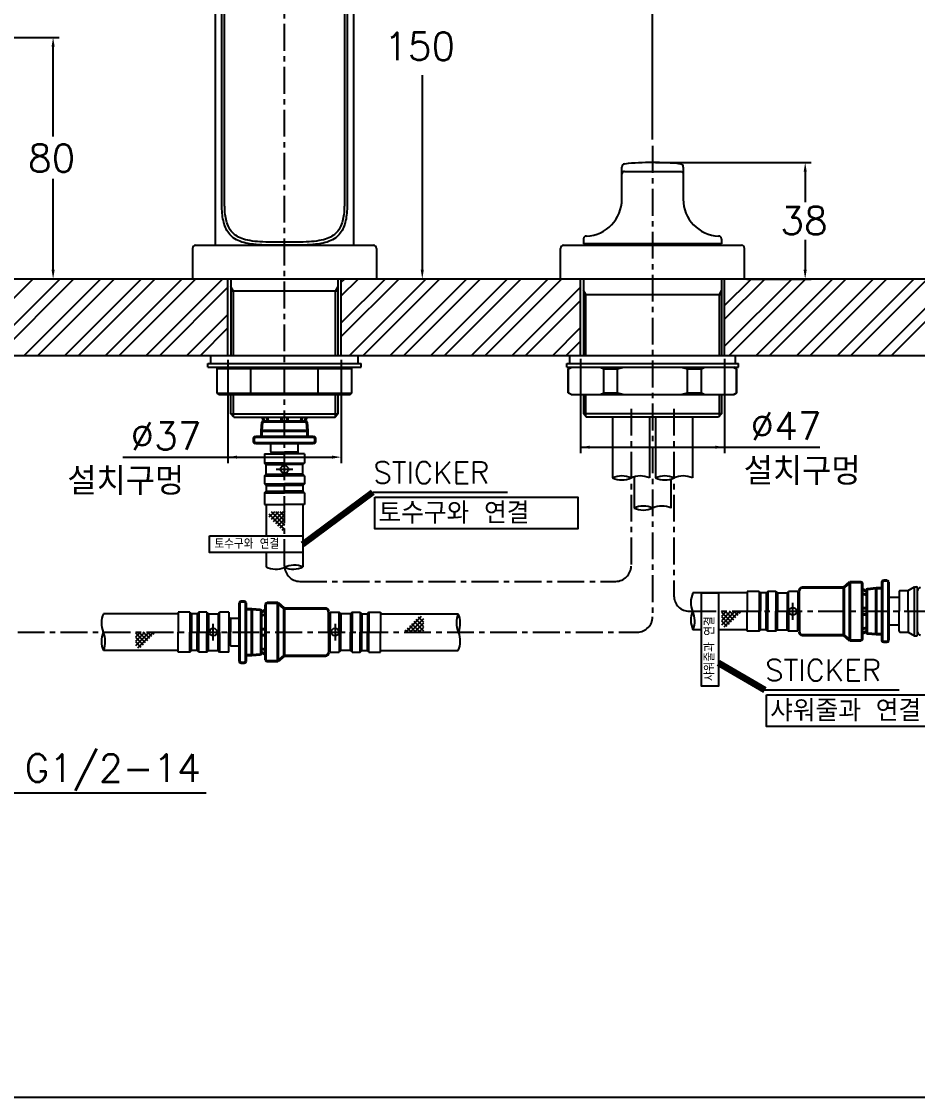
# Model space of a CAD drawing. Extents: x 8594 to 10274, y 9608 to 11210.
# Drawn here: x 8803.1 to 9095.3, y 10222.4 to 10573.2 of the extents above; entities that cross this region are included whole.
import ezdxf
from ezdxf.enums import TextEntityAlignment as Align

# ---------------------------------------------------------------- set-up
doc = ezdxf.new("R2010")
doc.units = 0
doc.header["$LTSCALE"] = 7
doc.header["$MEASUREMENT"] = 0
doc.linetypes.add('CENTER', pattern=[2, 1.25, -0.25, 0.25, -0.25])
doc.layers.get('0').update_dxf_attribs({"color": 2, "linetype": 'CONTINUOUS'})
for name, color, linetype in [('CL', 1, 'CENTER'), ('D', 2, 'CONTINUOUS'), ('DWG', 7, 'CONTINUOUS'), ('TXT', 5, 'CONTINUOUS')]:
    doc.layers.add(name, color=color, linetype=linetype)
doc.styles.add('GHS', font='ROMANS', dxfattribs={"bigfont": 'GHS'})
doc.dimstyles.new('STANDARD$7', dxfattribs={"dimtxt": 3.5, "dimasz": 3, "dimexe": 1, "dimexo": 0.0625, "dimgap": 1, "dimtad": 1, "dimdec": 4, "dimzin": 0, "dimdsep": 46, "dimtxsty": 'GHS', "dimcen": 1, "dimclrt": 2, "dimadec": 0, "dimazin": 0, "dimtfac": 1, "dimtdec": 4, "dimtofl": 0, "dimtmove": 0, "dimatfit": 3, "dimfxl": 0, "dimtolj": 1, "dimtzin": 0, "dimarcsym": 0})

msp = doc.modelspace()

# ---------------------------------------------------------------- linework, layer by layer
at = {"color": 7, "linetype": 'Continuous'}
for p, q in [((8866.4, 10500.23), (8866.4, 10629.23)), ((8911.4, 10629.23), (8911.4, 10500.23)), ((8998.9, 10515.23), (8998.9, 10525.74)), ((9018.9, 10525.74), (9018.9, 10515.23)), ((8999.79, 10524.33), (9018, 10524.33)), ((8986.4, 10502.24), (8986.4, 10500.73)), ((9031.4, 10500.73), (8986.4, 10500.73)), ((8992.4, 10500.23), (8992.4, 10500.73)), ((9025.4, 10500.23), (9025.4, 10500.73)), ((9031.4, 10502.24), (9031.4, 10500.73)), ((8858.9, 10499.23), (8858.9, 10489.53)), ((8859.9, 10500.23), (8917.9, 10500.23)), ((8918.9, 10499.23), (8918.9, 10489.53)), ((8978.9, 10489.53), (8978.9, 10499.23)), ((8979.9, 10500.23), (9037.9, 10500.23)), ((9038.9, 10489.53), (9038.9, 10499.23)), ((9168.9, 10489.23), (8728.9, 10489.23)), ((8858.9, 10489.53), (8859.2, 10489.23)), ((8870.4, 10464.23), (8870.4, 10489.23)), ((8871.4, 10489.23), (8871.4, 10464.23)), ((8906.4, 10464.23), (8906.4, 10489.23)), ((8907.4, 10464.23), (8907.4, 10489.23)), ((8918.9, 10489.53), (8918.6, 10489.23)), ((8979.2, 10489.23), (8978.9, 10489.53)), ((8985.4, 10464.23), (8985.4, 10489.23)), ((9032.4, 10464.23), (9032.4, 10489.23)), ((9038.9, 10489.53), (9038.6, 10489.23)), ((9038.6, 10489.23), (9038.9, 10489.53)), ((8906.4, 10485.23), (8871.4, 10485.23)), ((9168.9, 10464.23), (8728.9, 10464.23)), ((8864.9, 10461.73), (8864.9, 10464.23)), ((8912.9, 10461.73), (8912.9, 10464.23)), ((8981.9, 10461.73), (8981.9, 10464.23)), ((9035.9, 10461.73), (9035.9, 10464.23)), ((8863.9, 10461.73), (8913.9, 10461.73)), ((8863.9, 10460.53), (8863.9, 10461.73)), ((8863.9, 10460.53), (8913.9, 10460.53)), ((8867.53, 10460.53), (8866.96, 10460.03)), ((8866.96, 10460.03), (8910.83, 10460.03)), ((8866.96, 10452.03), (8866.96, 10460.03)), ((8878.21, 10460.53), (8877.93, 10460.03)), ((8877.93, 10452.03), (8877.93, 10460.03)), ((8899.58, 10460.53), (8899.86, 10460.03)), ((8899.86, 10452.03), (8899.86, 10460.03)), ((8910.26, 10460.53), (8910.83, 10460.03)), ((8910.83, 10452.03), (8910.83, 10460.03)), ((8913.9, 10460.53), (8913.9, 10461.73)), ((8980.9, 10461.73), (9036.9, 10461.73)), ((8980.9, 10460.53), (8980.9, 10461.73)), ((8980.9, 10460.53), (9036.9, 10460.53)), ((8981.4, 10459.96), (8982.4, 10460.53)), ((8981.4, 10459.96), (8981.52, 10459.96)), ((8981.4, 10452.11), (8981.4, 10459.96)), ((8981.52, 10452.11), (8981.52, 10459.96)), ((8992.97, 10459.96), (8997.44, 10459.96)), ((8992.97, 10452.11), (8992.97, 10459.96)), ((8997.44, 10452.11), (8997.44, 10459.96)), ((9020.35, 10459.96), (9024.82, 10459.96)), ((9020.35, 10452.11), (9020.35, 10459.96)), ((9024.82, 10452.11), (9024.82, 10459.96)), ((9036.4, 10459.96), (9035.4, 10460.53)), ((9036.27, 10459.96), (9036.4, 10459.96)), ((9036.27, 10452.11), (9036.27, 10459.96)), ((9036.4, 10452.11), (9036.4, 10459.96)), ((9036.9, 10460.53), (9036.9, 10461.73)), ((8866.96, 10452.03), (8910.83, 10452.03)), ((8867.53, 10451.53), (8866.96, 10452.03)), ((8867.53, 10451.53), (8910.26, 10451.53)), ((8871.4, 10445.23), (8871.4, 10451.53)), ((8878.21, 10451.53), (8877.93, 10452.03)), ((8899.58, 10451.53), (8899.86, 10452.03)), ((8906.4, 10445.23), (8906.4, 10451.53)), ((8910.26, 10451.53), (8910.83, 10452.03)), ((8981.4, 10452.11), (8981.52, 10452.11)), ((8982.4, 10451.53), (8981.4, 10452.11)), ((8982.4, 10451.53), (9035.39, 10451.53)), ((8986.4, 10451.53), (8986.4, 10445.23)), ((8992.97, 10452.11), (8997.44, 10452.11)), ((9020.35, 10452.11), (9024.82, 10452.11)), ((9031.4, 10451.53), (9031.4, 10445.23)), ((9035.4, 10451.53), (9036.4, 10452.11)), ((9036.27, 10452.11), (9036.4, 10452.11)), ((8871.4, 10445.23), (8906.4, 10445.23)), ((8872.4, 10444.23), (8871.4, 10445.23)), ((8905.4, 10444.23), (8906.4, 10445.23)), ((9031.4, 10445.23), (8986.4, 10445.23)), ((8986.4, 10445.23), (8987.4, 10444.23)), ((9031.4, 10445.23), (9030.4, 10444.23)), ((8872.4, 10444.23), (8905.4, 10444.23)), ((9030.39, 10444.23), (8987.4, 10444.23))]:
    msp.add_line(p, q, dxfattribs=at)
at = {"color": 9, "linetype": 'Continuous'}
for p, q in [((8868.46, 10513.23), (8868.46, 10606.87)), ((8869.37, 10513.23), (8869.37, 10606.5)), ((8908.42, 10606.5), (8908.42, 10513.23)), ((8909.33, 10606.87), (8909.33, 10513.23))]:
    msp.add_line(p, q, dxfattribs=at)
at = {"color": 2}
for p, q in [((8883.82, 10412.67), (8888.9, 10407.59)), ((8883.94, 10411.63), (8885.69, 10413.38)), ((8884.52, 10413.38), (8888.9, 10409.01)), ((8884.64, 10410.92), (8887.1, 10413.38)), ((8885.35, 10410.21), (8888.52, 10413.38)), ((8885.94, 10413.38), (8888.9, 10410.42)), ((8887.35, 10413.38), (8888.9, 10411.84)), ((8888.77, 10413.38), (8888.9, 10413.25)), ((8886.06, 10409.5), (8888.9, 10412.34)), ((8886.76, 10408.8), (8888.9, 10410.93)), ((8887.47, 10408.09), (8888.9, 10409.51)), ((8888.18, 10407.38), (8888.9, 10408.1)), ((8933.5, 10379.17), (8928.43, 10374.09)), ((8934.21, 10378.46), (8929.84, 10374.09)), ((8931.04, 10377.64), (8934.21, 10374.47)), ((8931.75, 10378.34), (8934.21, 10375.88)), ((8932.46, 10379.05), (8934.21, 10377.3)), ((9031.52, 10376.51), (9035.89, 10380.88)), ((9031.52, 10379.34), (9033.06, 10380.88)), ((9031.52, 10380.75), (9031.64, 10380.88)), ((9031.52, 10377.92), (9034.47, 10380.88)), ((9034.68, 10377.33), (9031.52, 10380.5)), ((9033.98, 10376.63), (9031.52, 10379.09)), ((9033.27, 10375.92), (9031.52, 10377.67)), ((9032.22, 10375.8), (9037.3, 10380.88)), ((9035.39, 10378.04), (9032.55, 10380.88)), ((9036.1, 10378.75), (9033.97, 10380.88)), ((9036.8, 10379.46), (9035.38, 10380.88)), ((9037.51, 10380.16), (9036.8, 10380.88)), ((8840.41, 10369.72), (8844.78, 10374.09)), ((8840.41, 10372.55), (8841.95, 10374.09)), ((8840.41, 10373.96), (8840.53, 10374.09)), ((8840.41, 10371.13), (8843.36, 10374.09)), ((8841.11, 10369.01), (8846.19, 10374.09)), ((8844.28, 10371.25), (8841.44, 10374.09)), ((8844.99, 10371.96), (8842.86, 10374.09)), ((8845.69, 10372.67), (8844.27, 10374.09)), ((8846.4, 10373.37), (8845.68, 10374.09)), ((8928.22, 10374.81), (8928.93, 10374.09)), ((8928.92, 10375.51), (8930.35, 10374.09)), ((8929.63, 10376.22), (8931.76, 10374.09)), ((8930.34, 10376.93), (8933.17, 10374.09)), ((8934.21, 10377.05), (8931.25, 10374.09)), ((8934.21, 10375.63), (8932.67, 10374.09)), ((8934.21, 10374.22), (8934.08, 10374.09)), ((8843.57, 10370.55), (8840.41, 10373.71)), ((8842.87, 10369.84), (8840.41, 10372.3)), ((8842.16, 10369.13), (8840.41, 10370.88))]:
    msp.add_line(p, q, dxfattribs=at)
at = {"color": 7, "linetype": 'Continuous'}
for centre, radius, start, end in [((8999.9, 10525.74), 1, 96.3013, 180), ((9008.9, 10444.23), 83, 83.6987, 96.3013), ((9017.9, 10525.74), 1, 0, 83.6987), ((8986.9, 10515.23), 12, 272.2042, 0), ((9030.9, 10515.23), 12, 180, 267.7958), ((8859.9, 10499.23), 1, 90, 180), ((8917.9, 10499.23), 1, 0, 90), ((8979.9, 10499.23), 1, 90, 180), ((9037.9, 10499.23), 1, 0, 90)]:
    msp.add_arc(centre, radius, start, end, dxfattribs=at)
at = {"color": 2, "linetype": 'Continuous'}
for centre, radius, start, end in [((8998.92, 10417.63), 7.37, 66.1725, 114.2454), ((8998.87, 10431.09), 7.37, 246.1725, 294.2454), ((9004.92, 10417.53), 7.48, 66.5742, 113.8437), ((9012.92, 10417.63), 7.37, 66.1725, 114.2454), ((9012.87, 10431.09), 7.37, 246.1725, 294.2454), ((9018.92, 10417.53), 7.48, 66.5742, 113.8437), ((9005.92, 10407.82), 7.37, 66.1725, 114.2454), ((9005.87, 10421.28), 7.37, 246.1725, 294.2454), ((9011.92, 10407.72), 7.48, 66.5742, 113.8437), ((8886.03, 10402), 7.37, 244.7924, 292.8559), ((8892.03, 10388.55), 7.37, 67.1441, 115.2076), ((8891.76, 10402), 7.37, 247.1441, 295.2076), ((9028.74, 10383.74), 7.37, 154.7924, 202.8559), ((8836.56, 10376.95), 7.37, 154.7924, 202.8559), ((8952.31, 10377.23), 7.37, 157.1441, 205.2076), ((8938.85, 10376.95), 7.37, 337.1441, 25.2076), ((9028.74, 10378.02), 7.37, 157.1441, 205.2076), ((9015.29, 10377.74), 7.37, 337.1441, 25.2076), ((8836.56, 10371.23), 7.37, 157.1441, 205.2076), ((8823.1, 10370.95), 7.37, 337.1441, 25.2076), ((8938.85, 10371.23), 7.37, 334.7924, 22.8559)]:
    msp.add_arc(centre, radius, start, end, dxfattribs=at)
at = {"color": 7, "linetype": 'Continuous'}
for points in [[(8999.79, 10524.33), (8999.5, 10524.26), (8999.25, 10524.11), (8999.06, 10523.9), (8998.94, 10523.65), (8998.9, 10523.37)], [(9018, 10524.33), (9018.29, 10524.26), (9018.54, 10524.11), (9018.73, 10523.9), (9018.85, 10523.65), (9018.9, 10523.37)], [(8987.36, 10503.24), (8987.09, 10503.2), (8986.84, 10503.08), (8986.63, 10502.89), (8986.48, 10502.65), (8986.41, 10502.39), (8986.4, 10502.24)], [(9031.4, 10502.24), (9031.38, 10502.39), (9031.31, 10502.65), (9031.16, 10502.89), (9030.95, 10503.08), (9030.7, 10503.2), (9030.43, 10503.24)], [(8981.52, 10459.96), (8981.96, 10460.17), (8982.41, 10460.36), (8982.85, 10460.53)], [(8991.64, 10460.53), (8992.08, 10460.36), (8992.53, 10460.17), (8992.97, 10459.96)], [(8997.44, 10459.96), (8998.33, 10460.17), (8999.22, 10460.36), (9000.11, 10460.53)], [(9017.68, 10460.53), (9018.57, 10460.36), (9019.46, 10460.17), (9020.35, 10459.96)], [(9024.82, 10459.96), (9025.26, 10460.17), (9025.71, 10460.36), (9026.15, 10460.53)], [(9034.94, 10460.53), (9035.38, 10460.36), (9035.83, 10460.17), (9036.27, 10459.96)], [(8981.52, 10452.11), (8981.96, 10451.9), (8982.41, 10451.71), (8982.85, 10451.53)], [(8991.64, 10451.53), (8992.08, 10451.71), (8992.53, 10451.9), (8992.97, 10452.11)], [(8997.44, 10452.11), (8998.33, 10451.9), (8999.22, 10451.71), (9000.11, 10451.53)], [(9017.68, 10451.53), (9018.57, 10451.71), (9019.46, 10451.9), (9020.35, 10452.11)], [(9024.82, 10452.11), (9025.26, 10451.9), (9025.71, 10451.71), (9026.15, 10451.53)], [(9034.94, 10451.53), (9035.38, 10451.71), (9035.83, 10451.9), (9036.27, 10452.11)]]:
    msp.add_spline(points, degree=3, dxfattribs=at)
at = {"color": 9, "linetype": 'Continuous'}
for points in [[(8888.9, 10500.24), (8884.59, 10500.27), (8880.51, 10500.4), (8877.03, 10500.78), (8874.28, 10501.53), (8872.21, 10502.67), (8870.71, 10504.19), (8869.66, 10506.07), (8868.97, 10508.26), (8868.58, 10510.7), (8868.46, 10513.23)], [(8888.9, 10501.24), (8884.79, 10501.26), (8880.89, 10501.38), (8877.56, 10501.74), (8874.93, 10502.43), (8872.96, 10503.48), (8871.52, 10504.88), (8870.52, 10506.61), (8869.86, 10508.64), (8869.49, 10510.88), (8869.37, 10513.23)], [(8908.42, 10513.23), (8908.3, 10510.88), (8907.93, 10508.64), (8907.27, 10506.61), (8906.27, 10504.88), (8904.83, 10503.48), (8902.86, 10502.43), (8900.23, 10501.74), (8896.9, 10501.38), (8893, 10501.26), (8888.9, 10501.24)], [(8909.33, 10513.23), (8909.21, 10510.7), (8908.82, 10508.26), (8908.13, 10506.07), (8907.08, 10504.19), (8905.58, 10502.67), (8903.51, 10501.53), (8900.76, 10500.78), (8897.28, 10500.4), (8893.2, 10500.27), (8888.9, 10500.24)]]:
    msp.add_spline(points, degree=3, dxfattribs=at)
at = {"layer": 'CL'}
for p, q in [((8888.9, 10395.65), (8888.9, 10644.91)), ((9008.9, 10532.62), (9008.9, 10379.09)), ((9001.89, 10446.9), (9001.89, 10395.72)), ((9015.89, 10446.9), (9015.89, 10385.88)), ((8891.65, 10427.15), (8886.15, 10427.15)), ((8893.9, 10390.65), (8996.9, 10390.65)), ((9054.64, 10378.13), (9054.64, 10383.63)), ((9020.89, 10380.88), (9123.89, 10380.88)), ((8773.9, 10374.09), (9003.9, 10374.09)), ((8865.66, 10371.34), (8865.66, 10376.84)), ((8905.39, 10376.84), (8905.39, 10371.34))]:
    msp.add_line(p, q, dxfattribs=at)
for centre, start, end in [((8893.9, 10395.65), 180, 270), ((8996.9, 10395.65), 270, 0), ((9020.89, 10385.88), 180, 270), ((9003.9, 10379.09), 270, 0)]:
    msp.add_arc(centre, 5, start, end, dxfattribs=at)
at = {"layer": 'D'}
for p, q in [((9008.9, 10534.77), (9008.9, 10662.08)), ((8769.9, 10568.03), (8815.45, 10568.03)), ((8813.45, 10535.67), (8813.45, 10565.03)), ((8933.82, 10555.72), (8933.82, 10492.23)), ((9009.9, 10527.23), (9060.67, 10527.23)), ((8813.45, 10492.23), (8813.45, 10521.9)), ((9058.67, 10524.23), (9058.67, 10514.29)), ((9058.67, 10502.05), (9058.67, 10492.23)), ((8787.4, 10469.82), (8806.81, 10489.23)), ((8790.65, 10464.23), (8815.65, 10489.23)), ((8795.07, 10464.23), (8820.07, 10489.23)), ((8803.91, 10464.23), (8828.91, 10489.23)), ((8808.33, 10464.23), (8833.33, 10489.23)), ((8817.16, 10464.23), (8842.16, 10489.23)), ((8821.58, 10464.23), (8846.58, 10489.23)), ((8830.42, 10464.23), (8855.42, 10489.23)), ((8834.84, 10464.23), (8859.84, 10489.23)), ((8843.68, 10464.23), (8868.68, 10489.23)), ((8848.1, 10464.23), (8870.4, 10486.53)), ((8872.3, 10485.23), (8871.4, 10486.79)), ((8905.5, 10485.23), (8906.4, 10486.79)), ((8907.4, 10470.5), (8926.13, 10489.23)), ((8907.4, 10474.92), (8921.71, 10489.23)), ((8907.4, 10483.75), (8912.88, 10489.23)), ((8907.4, 10488.17), (8908.46, 10489.23)), ((8909.97, 10464.23), (8934.97, 10489.23)), ((8914.39, 10464.23), (8939.39, 10489.23)), ((8923.23, 10464.23), (8948.23, 10489.23)), ((8927.65, 10464.23), (8952.65, 10489.23)), ((8936.49, 10464.23), (8961.49, 10489.23)), ((8940.91, 10464.23), (8965.91, 10489.23)), ((8949.75, 10464.23), (8974.75, 10489.23)), ((8954.17, 10464.23), (8979.17, 10489.23)), ((8963.01, 10464.23), (8985.4, 10486.62)), ((9032.4, 10467.33), (9054.3, 10489.23)), ((9032.4, 10480.59), (9041.04, 10489.23)), ((9032.4, 10476.17), (9045.46, 10489.23)), ((9033.72, 10464.23), (9058.72, 10489.23)), ((9039.6, 10489.23), (9060.67, 10489.23)), ((9042.56, 10464.23), (9067.56, 10489.23)), ((9046.97, 10464.23), (9071.97, 10489.23)), ((9055.81, 10464.23), (9080.81, 10489.23)), ((9060.23, 10464.23), (9085.23, 10489.23)), ((9069.07, 10464.23), (9094.07, 10489.23)), ((9073.49, 10464.23), (9098.49, 10489.23)), ((9082.33, 10464.23), (9107.33, 10489.23)), ((9086.75, 10464.23), (9111.75, 10489.23)), ((8872.3, 10464.23), (8872.3, 10485.23)), ((8905.5, 10464.23), (8905.5, 10485.23)), ((8987.1, 10484.23), (8986.4, 10485.45)), ((8987.1, 10464.23), (8987.1, 10484.23)), ((9030.7, 10484.23), (9031.4, 10485.45)), ((9030.7, 10464.23), (9030.7, 10484.23)), ((8967.42, 10464.23), (8985.4, 10482.21)), ((8856.94, 10464.23), (8870.4, 10477.69)), ((8861.36, 10464.23), (8870.4, 10473.27)), ((8976.26, 10464.23), (8985.4, 10473.37)), ((8980.68, 10464.23), (8985.4, 10468.95)), ((8870.2, 10464.23), (8870.4, 10464.43)), ((8870.4, 10462.91), (8870.4, 10429.15)), ((8907.4, 10462.91), (8907.4, 10429.15)), ((8985.4, 10463.23), (8985.4, 10432.39)), ((9032.4, 10463.23), (9032.4, 10432.39)), ((8872.29, 10444.33), (8872.29, 10451.53)), ((8905.49, 10444.33), (8905.49, 10451.53)), ((8987.1, 10444.53), (8987.1, 10451.53)), ((9030.7, 10444.53), (9030.7, 10451.53)), ((8985.4, 10434.39), (9063.49, 10434.39)), ((8836.2, 10431.15), (8904.4, 10431.15)), ((8917.74, 10419.73), (8961.58, 10419.73)), ((9045.47, 10355.3), (9089.31, 10355.3)), ((8863.39, 10321.62), (8797.41, 10321.62))]:
    msp.add_line(p, q, dxfattribs=at)
for points in [[(8918.37, 10418.08), (8984.55, 10418.08), (8984.55, 10407.73), (8918.37, 10407.73)], [(9046.1, 10353.66), (9112.28, 10353.66), (9112.28, 10343.31), (9046.1, 10343.31)]]:
    msp.add_lwpolyline(points, close=True, dxfattribs=at)
for points in [[(8812.95, 10565.03), (8813.95, 10565.03), (8813.45, 10568.03)], [(9058.17, 10524.23), (9059.17, 10524.23), (9058.67, 10527.23)], [(8812.95, 10492.23), (8813.95, 10492.23), (8813.45, 10489.23)], [(8933.32, 10492.23), (8934.32, 10492.23), (8933.82, 10489.23)], [(9058.17, 10492.23), (9059.17, 10492.23), (9058.67, 10489.23)], [(8988.4, 10434.89), (8988.4, 10433.89), (8985.4, 10434.39)], [(9029.4, 10434.89), (9029.4, 10433.89), (9032.4, 10434.39)], [(8873.4, 10431.65), (8873.4, 10430.65), (8870.4, 10431.15)], [(8904.4, 10431.65), (8904.4, 10430.65), (8907.4, 10431.15)]]:
    msp.add_solid(points, dxfattribs=at)
at = {"layer": 'DWG'}
for p, q in [((8986.4, 10489.23), (8986.4, 10464.23)), ((9031.4, 10489.23), (9031.4, 10464.23)), ((8986.4, 10484.23), (9031.4, 10484.23)), ((8995.89, 10444.23), (8995.89, 10424.35)), ((9007.89, 10444.23), (9007.89, 10424.35)), ((9009.89, 10444.23), (9009.89, 10424.35)), ((9021.89, 10444.23), (9021.89, 10424.35)), ((9021.89, 10444.23), (9021.89, 10424.35)), ((8884.4, 10433.03), (8884.4, 10435.73)), ((8893.4, 10433.03), (8893.4, 10435.73)), ((8882.4, 10432.23), (8888.9, 10432.23)), ((8882.4, 10432.23), (8882.4, 10429.23)), ((8884.7, 10432.73), (8888.9, 10432.73)), ((8884.9, 10432.73), (8884.9, 10432.23)), ((8893.1, 10432.73), (8888.9, 10432.73)), ((8895.4, 10432.23), (8888.9, 10432.23)), ((8892.9, 10432.73), (8892.9, 10432.23)), ((8895.4, 10432.23), (8895.4, 10429.23)), ((8888.9, 10429.23), (8882.4, 10429.23)), ((8882.9, 10428.73), (8882.4, 10429.23)), ((8882.9, 10428.73), (8888.9, 10428.73)), ((8882.9, 10425.56), (8882.9, 10428.73)), ((8888.9, 10429.23), (8895.4, 10429.23)), ((8894.9, 10428.73), (8888.9, 10428.73)), ((8894.9, 10428.73), (8895.4, 10429.23)), ((8894.9, 10425.56), (8894.9, 10428.73)), ((8882.4, 10425.06), (8882.9, 10425.56)), ((8882.4, 10425.06), (8888.9, 10425.06)), ((8882.4, 10425.06), (8882.4, 10422.41)), ((8882.9, 10425.56), (8888.9, 10425.56)), ((8894.9, 10425.56), (8888.9, 10425.56)), ((8895.4, 10425.06), (8888.9, 10425.06)), ((8895.4, 10425.06), (8894.9, 10425.56)), ((8895.4, 10425.06), (8895.4, 10422.41)), ((9002.89, 10424.73), (9002.89, 10414.54)), ((9014.89, 10424.01), (9014.89, 10414.54)), ((9014.89, 10424.01), (9014.89, 10414.54)), ((8882.4, 10422.41), (8888.9, 10422.41)), ((8882.4, 10422.41), (8882.9, 10421.91)), ((8882.4, 10419.56), (8882.9, 10420.06)), ((8882.9, 10421.91), (8888.9, 10421.91)), ((8882.9, 10421.91), (8882.9, 10420.06)), ((8882.9, 10420.06), (8888.9, 10420.06)), ((8895.4, 10422.41), (8888.9, 10422.41)), ((8894.9, 10421.91), (8888.9, 10421.91)), ((8894.9, 10420.06), (8888.9, 10420.06)), ((8895.4, 10422.41), (8894.9, 10421.91)), ((8894.9, 10421.91), (8894.9, 10420.06)), ((8895.4, 10419.56), (8894.9, 10420.06)), ((8882.4, 10419.56), (8888.9, 10419.56)), ((8882.4, 10419.56), (8882.4, 10415.73)), ((8895.4, 10419.56), (8888.9, 10419.56)), ((8895.4, 10419.56), (8895.4, 10415.73)), ((8882.4, 10415.73), (8888.9, 10415.73)), ((8882.9, 10415.73), (8882.9, 10405.54)), ((8895.4, 10415.73), (8888.9, 10415.73)), ((8894.9, 10415.73), (8894.9, 10405.54)), ((8882.9, 10400.04), (8882.9, 10395.34)), ((8894.9, 10400.04), (8894.9, 10395.34)), ((9092.28, 10387.63), (9094.28, 10388.88)), ((9094.28, 10372.88), (9094.28, 10388.88)), ((9094.28, 10388.88), (9094.98, 10388.88)), ((9095.28, 10373.18), (9095.28, 10388.58)), ((9039.78, 10386.88), (9022.08, 10386.88)), ((9043.61, 10387.38), (9039.78, 10387.38)), ((9039.78, 10387.38), (9039.78, 10380.88)), ((9043.61, 10387.38), (9044.11, 10386.88)), ((9043.61, 10387.38), (9043.61, 10380.88)), ((9045.95, 10386.88), (9044.11, 10386.88)), ((9044.11, 10386.88), (9044.11, 10380.88)), ((9046.45, 10387.38), (9045.95, 10386.88)), ((9045.95, 10386.88), (9045.95, 10380.88)), ((9049.11, 10387.38), (9046.45, 10387.38)), ((9046.45, 10387.38), (9046.45, 10380.88)), ((9049.11, 10387.38), (9049.61, 10386.88)), ((9049.11, 10387.38), (9049.11, 10380.88)), ((9049.61, 10386.88), (9052.78, 10386.88)), ((9049.61, 10386.88), (9049.61, 10380.88)), ((9052.78, 10386.88), (9053.28, 10387.38)), ((9052.78, 10386.88), (9052.78, 10380.88)), ((9056.28, 10387.38), (9053.28, 10387.38)), ((9053.28, 10380.88), (9053.28, 10387.38)), ((9056.28, 10387.38), (9056.28, 10380.88)), ((9056.78, 10385.13), (9056.28, 10385.13)), ((9056.78, 10380.88), (9056.78, 10387.63)), ((9089.28, 10385.38), (9085.78, 10385.38)), ((9089.28, 10387.33), (9089.28, 10380.88)), ((9089.58, 10387.63), (9092.28, 10387.63)), ((9092.28, 10380.88), (9092.28, 10387.63)), ((9095.28, 10374.13), (9095.28, 10387.63)), ((8854.25, 10380.09), (8829.89, 10380.09)), ((8858.08, 10380.59), (8854.25, 10380.59)), ((8854.25, 10380.59), (8854.25, 10374.09)), ((8858.08, 10380.59), (8858.58, 10380.09)), ((8858.08, 10380.59), (8858.08, 10374.09)), ((8860.42, 10380.09), (8858.58, 10380.09)), ((8858.58, 10380.09), (8858.58, 10374.09)), ((8860.92, 10380.59), (8860.42, 10380.09)), ((8860.42, 10380.09), (8860.42, 10374.09)), ((8863.58, 10380.59), (8860.92, 10380.59)), ((8860.92, 10380.59), (8860.92, 10374.09)), ((8863.58, 10380.59), (8864.08, 10380.09)), ((8863.58, 10380.59), (8863.58, 10374.09)), ((8864.08, 10380.09), (8864.08, 10374.09)), ((8864.08, 10380.09), (8867.25, 10380.09)), ((8867.25, 10380.09), (8867.75, 10380.59)), ((8867.25, 10380.09), (8867.25, 10374.09)), ((8867.75, 10374.09), (8867.75, 10380.59)), ((8870.75, 10380.59), (8867.75, 10380.59)), ((8870.75, 10380.59), (8870.75, 10374.09)), ((8871.25, 10378.09), (8870.75, 10378.09)), ((8871.25, 10378.29), (8871.25, 10374.09)), ((8871.55, 10378.59), (8874.25, 10378.59)), ((8903.25, 10374.09), (8903.25, 10380.84)), ((8903.25, 10378.34), (8903.75, 10378.34)), ((8903.75, 10380.59), (8906.75, 10380.59)), ((8903.75, 10380.59), (8903.75, 10374.09)), ((8907.25, 10380.09), (8906.75, 10380.59)), ((8906.75, 10374.09), (8906.75, 10380.59)), ((8910.42, 10380.09), (8907.25, 10380.09)), ((8907.25, 10380.09), (8907.25, 10374.09)), ((8910.92, 10380.59), (8910.42, 10380.09)), ((8910.42, 10380.09), (8910.42, 10374.09)), ((8910.92, 10380.59), (8913.58, 10380.59)), ((8910.92, 10380.59), (8910.92, 10374.09)), ((8913.58, 10380.59), (8914.08, 10380.09)), ((8913.58, 10380.59), (8913.58, 10374.09)), ((8914.08, 10380.09), (8915.92, 10380.09)), ((8914.08, 10380.09), (8914.08, 10374.09)), ((8916.42, 10380.59), (8915.92, 10380.09)), ((8915.92, 10380.09), (8915.92, 10374.09)), ((8916.42, 10380.59), (8920.25, 10380.59)), ((8916.42, 10380.59), (8916.42, 10374.09)), ((8920.25, 10380.59), (8920.25, 10374.09)), ((8920.25, 10380.09), (8945.52, 10380.09)), ((9039.78, 10374.38), (9039.78, 10380.88)), ((9043.61, 10374.38), (9043.61, 10380.88)), ((9044.11, 10374.88), (9044.11, 10380.88)), ((9045.95, 10374.88), (9045.95, 10380.88)), ((9046.45, 10374.38), (9046.45, 10380.88)), ((9049.11, 10374.38), (9049.11, 10380.88)), ((9049.61, 10374.88), (9049.61, 10380.88)), ((9052.78, 10374.88), (9052.78, 10380.88)), ((9053.28, 10380.88), (9053.28, 10374.38)), ((9056.28, 10374.38), (9056.28, 10380.88)), ((9056.78, 10380.88), (9056.78, 10374.13)), ((9089.28, 10374.43), (9089.28, 10380.88)), ((9092.28, 10380.88), (9092.28, 10374.13)), ((8854.25, 10367.59), (8854.25, 10374.09)), ((8858.08, 10367.59), (8858.08, 10374.09)), ((8858.58, 10368.09), (8858.58, 10374.09)), ((8860.42, 10368.09), (8860.42, 10374.09)), ((8860.92, 10367.59), (8860.92, 10374.09)), ((8863.58, 10367.59), (8863.58, 10374.09)), ((8864.08, 10368.09), (8864.08, 10374.09)), ((8867.25, 10368.09), (8867.25, 10374.09)), ((8867.75, 10374.09), (8867.75, 10367.59)), ((8870.75, 10367.59), (8870.75, 10374.09)), ((8871.25, 10369.89), (8871.25, 10374.09)), ((8903.25, 10374.09), (8903.25, 10367.34)), ((8903.75, 10367.59), (8903.75, 10374.09)), ((8906.75, 10374.09), (8906.75, 10367.59)), ((8907.25, 10368.09), (8907.25, 10374.09)), ((8910.42, 10368.09), (8910.42, 10374.09)), ((8910.92, 10367.59), (8910.92, 10374.09)), ((8913.58, 10367.59), (8913.58, 10374.09)), ((8914.08, 10368.09), (8914.08, 10374.09)), ((8915.92, 10368.09), (8915.92, 10374.09)), ((8916.42, 10367.59), (8916.42, 10374.09)), ((8920.25, 10367.59), (8920.25, 10374.09)), ((9024.87, 10374.88), (9022.08, 10374.88)), ((9039.78, 10374.88), (9030.37, 10374.88)), ((9043.61, 10374.38), (9039.78, 10374.38)), ((9043.61, 10374.38), (9044.11, 10374.88)), ((9045.95, 10374.88), (9044.11, 10374.88)), ((9046.45, 10374.38), (9045.95, 10374.88)), ((9049.11, 10374.38), (9046.45, 10374.38)), ((9049.11, 10374.38), (9049.61, 10374.88)), ((9049.61, 10374.88), (9052.78, 10374.88)), ((9052.78, 10374.88), (9053.28, 10374.38)), ((9056.28, 10374.38), (9053.28, 10374.38)), ((9056.78, 10376.63), (9056.28, 10376.63)), ((9089.28, 10376.38), (9085.78, 10376.38)), ((9089.58, 10374.13), (9092.28, 10374.13)), ((9092.28, 10374.13), (9094.28, 10372.88)), ((9094.28, 10372.88), (9094.98, 10372.88)), ((8854.25, 10368.09), (8829.89, 10368.09)), ((8858.08, 10367.59), (8854.25, 10367.59)), ((8858.08, 10367.59), (8858.58, 10368.09)), ((8860.42, 10368.09), (8858.58, 10368.09)), ((8860.92, 10367.59), (8860.42, 10368.09)), ((8863.58, 10367.59), (8860.92, 10367.59)), ((8863.58, 10367.59), (8864.08, 10368.09)), ((8864.08, 10368.09), (8867.25, 10368.09)), ((8867.25, 10368.09), (8867.75, 10367.59)), ((8870.75, 10367.59), (8867.75, 10367.59)), ((8871.25, 10370.09), (8870.75, 10370.09)), ((8871.55, 10369.59), (8874.25, 10369.59)), ((8903.25, 10369.84), (8903.75, 10369.84)), ((8903.75, 10367.59), (8906.75, 10367.59)), ((8907.25, 10368.09), (8906.75, 10367.59)), ((8910.42, 10368.09), (8907.25, 10368.09)), ((8910.92, 10367.59), (8910.42, 10368.09)), ((8910.92, 10367.59), (8913.58, 10367.59)), ((8913.58, 10367.59), (8914.08, 10368.09)), ((8914.08, 10368.09), (8915.92, 10368.09)), ((8916.42, 10367.59), (8915.92, 10368.09)), ((8916.42, 10367.59), (8920.25, 10367.59)), ((8920.25, 10368.09), (8945.52, 10368.09))]:
    msp.add_line(p, q, dxfattribs=at)
at = {"layer": 'DWG', "lineweight": 40}
for p, q in [((8881.4, 10439.73), (8881.63, 10442.55)), ((8881.83, 10442.73), (8888.9, 10442.73)), ((8882.4, 10442.73), (8881.86, 10443.81)), ((8883.15, 10444.23), (8883.52, 10442.73)), ((8887.9, 10443.23), (8887.9, 10444.23)), ((8895.96, 10442.73), (8888.9, 10442.73)), ((8889.9, 10443.23), (8889.9, 10444.23)), ((8894.65, 10444.23), (8894.27, 10442.73)), ((8895.4, 10442.73), (8895.93, 10443.81)), ((8896.4, 10439.73), (8896.16, 10442.55)), ((8878.9, 10436.23), (8878.9, 10437.23)), ((8879.4, 10437.73), (8888.9, 10437.73)), ((8881.4, 10439.73), (8888.9, 10439.73)), ((8881.4, 10437.73), (8881.4, 10439.73)), ((8896.4, 10439.73), (8888.9, 10439.73)), ((8898.4, 10437.73), (8888.9, 10437.73)), ((8896.4, 10437.73), (8896.4, 10439.73)), ((8898.9, 10436.23), (8898.9, 10437.23)), ((8879.4, 10435.73), (8888.9, 10435.73)), ((8898.4, 10435.73), (8888.9, 10435.73)), ((9057.78, 10388.63), (9071.28, 10388.63)), ((9073.28, 10390.38), (9071.28, 10388.63)), ((9071.28, 10388.63), (9071.28, 10380.88)), ((9073.28, 10390.38), (9076.78, 10390.38)), ((9073.28, 10390.38), (9073.28, 10380.88)), ((9077.28, 10380.88), (9077.28, 10389.88)), ((9081.78, 10388.38), (9078.97, 10388.14)), ((9081.78, 10388.38), (9081.78, 10380.88)), ((9083.78, 10388.38), (9081.78, 10388.38)), ((9083.78, 10390.38), (9083.78, 10380.88)), ((9085.28, 10390.88), (9084.28, 10390.88)), ((9085.78, 10390.38), (9085.78, 10380.88)), ((9073.28, 10388.07), (9073.28, 10381.88)), ((9077.28, 10386.63), (9078.78, 10386.25)), ((9078.78, 10387.38), (9077.71, 10387.92)), ((9078.78, 10387.94), (9078.78, 10380.88)), ((8874.25, 10383.59), (8874.25, 10374.09)), ((8874.75, 10384.09), (8875.75, 10384.09)), ((8876.25, 10383.59), (8876.25, 10374.09)), ((8876.25, 10381.59), (8878.25, 10381.59)), ((8878.25, 10381.59), (8878.25, 10374.09)), ((8878.25, 10381.59), (8881.06, 10381.36)), ((8881.25, 10381.16), (8881.25, 10374.09)), ((8881.25, 10380.59), (8882.32, 10381.13)), ((8882.75, 10374.09), (8882.75, 10383.09)), ((8886.75, 10383.59), (8883.25, 10383.59)), ((8886.75, 10383.59), (8888.75, 10381.84)), ((8886.75, 10383.59), (8886.75, 10374.09)), ((8886.75, 10381.28), (8886.75, 10375.09)), ((8888.75, 10381.84), (8888.75, 10374.09)), ((8902.25, 10381.84), (8888.75, 10381.84)), ((9078.28, 10381.88), (9077.28, 10381.88)), ((8882.75, 10379.84), (8881.25, 10379.47)), ((9071.28, 10373.13), (9071.28, 10380.88)), ((9073.28, 10371.38), (9073.28, 10380.88)), ((9073.28, 10373.69), (9073.28, 10379.88)), ((9077.28, 10380.88), (9077.28, 10371.88)), ((9078.28, 10379.88), (9077.28, 10379.88)), ((9078.78, 10373.81), (9078.78, 10380.88)), ((9081.78, 10373.38), (9081.78, 10380.88)), ((9083.78, 10371.38), (9083.78, 10380.88)), ((9085.78, 10371.38), (9085.78, 10380.88)), ((8874.25, 10364.59), (8874.25, 10374.09)), ((8876.25, 10364.59), (8876.25, 10374.09)), ((8878.25, 10366.59), (8878.25, 10374.09)), ((8881.25, 10367.02), (8881.25, 10374.09)), ((8881.75, 10375.09), (8882.75, 10375.09)), ((8882.75, 10374.09), (8882.75, 10365.09)), ((8886.75, 10364.59), (8886.75, 10374.09)), ((8888.75, 10366.34), (8888.75, 10374.09)), ((9077.28, 10375.13), (9078.78, 10375.5)), ((9078.78, 10374.38), (9077.71, 10373.84)), ((8881.75, 10373.09), (8882.75, 10373.09)), ((8886.75, 10366.9), (8886.75, 10373.09)), ((9057.78, 10373.13), (9071.28, 10373.13)), ((9073.28, 10371.38), (9071.28, 10373.13)), ((9073.28, 10371.38), (9076.78, 10371.38)), ((9081.78, 10373.38), (9078.97, 10373.61)), ((9083.78, 10373.38), (9081.78, 10373.38)), ((9085.28, 10370.88), (9084.28, 10370.88)), ((8882.75, 10368.34), (8881.25, 10368.72)), ((8881.25, 10367.59), (8882.32, 10367.05)), ((8874.75, 10364.09), (8875.75, 10364.09)), ((8876.25, 10366.59), (8878.25, 10366.59)), ((8878.25, 10366.59), (8881.06, 10366.83)), ((8886.75, 10364.59), (8883.25, 10364.59)), ((8886.75, 10364.59), (8888.75, 10366.34)), ((8902.25, 10366.34), (8888.75, 10366.34))]:
    msp.add_line(p, q, dxfattribs=at)
at = {"layer": 'DWG'}
for points in [[(8864.45, 10405.54), (8894.9, 10405.54), (8894.9, 10400.04), (8864.45, 10400.04)], [(9030.37, 10386.88), (9030.37, 10356.43), (9024.87, 10356.43), (9024.87, 10386.88)]]:
    msp.add_lwpolyline(points, close=True, dxfattribs=at)
for centre in [(8888.9, 10427.15), (9054.64, 10380.88), (8865.66, 10374.09), (8905.39, 10374.09)]:
    msp.add_circle(centre, 1.25, dxfattribs=at)
at = {"layer": 'DWG', "lineweight": 40}
for centre, radius, start, end in [((8881.83, 10442.53), 0.2, 90, 175.2364), ((8883.65, 10444.71), 2, 193.6546, 206.5651), ((8888.9, 10443.23), 1, 180, 210), ((8888.9, 10443.23), 1, 330, 0), ((8894.15, 10444.71), 2, 333.4349, 346.3454), ((8895.96, 10442.53), 0.2, 4.7636, 90), ((8879.4, 10437.23), 0.5, 90, 180), ((8898.4, 10437.23), 0.5, 0, 90), ((8879.4, 10436.23), 0.5, 180, 270), ((8898.4, 10436.23), 0.5, 270, 0), ((9057.78, 10387.63), 1, 90, 180), ((9076.78, 10389.88), 0.5, 0, 90), ((9078.98, 10387.94), 0.2, 94.7636, 180), ((9084.28, 10390.38), 0.5, 90, 180), ((9085.28, 10390.38), 0.5, 0, 90), ((9076.81, 10386.13), 2, 63.4349, 76.3454), ((8874.75, 10383.59), 0.5, 90, 180), ((8875.75, 10383.59), 0.5, 0, 90), ((8881.05, 10381.16), 0.2, 0, 85.2364), ((8883.22, 10379.34), 2, 103.6546, 116.5651), ((8883.25, 10383.09), 0.5, 90, 180), ((8902.25, 10380.84), 1, 0, 90), ((9078.28, 10380.88), 1, 60, 90), ((9078.28, 10380.88), 1, 270, 300), ((8881.75, 10374.09), 1, 90, 120), ((9057.78, 10374.13), 1, 180, 270), ((8881.75, 10374.09), 1, 240, 270), ((9076.78, 10371.88), 0.5, 270, 0), ((9076.81, 10375.63), 2, 283.6546, 296.5651), ((9078.98, 10373.81), 0.2, 180, 265.2364), ((9084.28, 10371.38), 0.5, 180, 270), ((9085.28, 10371.38), 0.5, 270, 0), ((8902.25, 10367.34), 1, 270, 0), ((8874.75, 10364.59), 0.5, 180, 270), ((8875.75, 10364.59), 0.5, 270, 0), ((8881.05, 10367.02), 0.2, 274.7636, 0), ((8883.22, 10368.84), 2, 243.4349, 256.3454), ((8883.25, 10365.09), 0.5, 180, 270)]:
    msp.add_arc(centre, radius, start, end, dxfattribs=at)
at = {"layer": 'DWG'}
for centre, radius, start, end in [((8884.7, 10433.03), 0.3, 180, 270), ((8893.1, 10433.03), 0.3, 270, 0), ((9094.98, 10388.58), 0.3, 0, 90), ((9096.28, 10387.63), 1, 90, 180), ((9089.58, 10387.33), 0.3, 90, 180), ((8871.55, 10378.29), 0.3, 90, 180), ((9089.58, 10374.43), 0.3, 180, 270), ((9096.28, 10374.13), 1, 180, 270), ((9094.98, 10373.18), 0.3, 270, 0), ((8871.55, 10369.89), 0.3, 180, 270)]:
    msp.add_arc(centre, radius, start, end, dxfattribs=at)
at = {"layer": 'TXT'}
msp.add_line((9411.83, 10222.36), (8655.83, 10222.36), dxfattribs=at)

# ---------------------------------------------------------------- texts
at = {"layer": 'D', "style": 'GHS'}
msp.add_text('토수구와 연결', height=3, dxfattribs=at).set_placement((8866.06, 10401.29))
msp.add_text('샤워줄과 연결', height=3, rotation=90, dxfattribs=at).set_placement((9029.06, 10358.14))
at = {"layer": 'DWG', "style": 'GHS'}
for s, height, p in [('%%C47', 9, (9040.83, 10436.79)), ('%%C37', 9, (8838.68, 10433.54)), ('설치구멍', 9, (9038.63, 10422.08)), ('설치구멍', 9, (8818.09, 10418.83)), ('STICKER', 7, (8917.87, 10422.59)), ('토수구와 연결', 7, (8919.52, 10409.45)), ('STICKER', 7, (9045.61, 10358.16)), ('샤워줄과 연결', 7, (9047.25, 10345.02))]:
    msp.add_text(s, height=height, dxfattribs=at).set_placement(p)
msp.add_text('G1/2-14', height=9, dxfattribs=at).set_placement((8861.58, 10325.32), align=Align.RIGHT)
at = {"layer": 'DWG', "char_height": 9, "attachment_point": 5, "style": 'GHS'}
for s, insert in [('150', (8932.98, 10565.14)), ('80', (8812.98, 10528.63)), ('\\A1;38', (9058.28, 10508.23))]:
    msp.add_mtext(s, dxfattribs=dict(at, insert=insert))

# ---------------------------------------------------------------- leaders
at = {"layer": 'D'}
for points in [[(8894.9, 10402.79), (8917.74, 10419.73)], [(9030.37, 10364.13), (9045.47, 10355.3)]]:
    msp.add_leader(points, dimstyle='STANDARD$7', override={"dimexe": 2, "dimexo": 1, "dimtad": 0, "dimcen": 0, "dimclrd": 256, "dimclre": 256, "dimclrt": 256, "dimadec": 4, "dimtfac": 0.5, "dimtix": 1, "dimtofl": 1, "dimtmove": 2, "dimlwd": 65535, "dimlwe": 65535}, dxfattribs=at)

doc.saveas('drawing.dxf')
